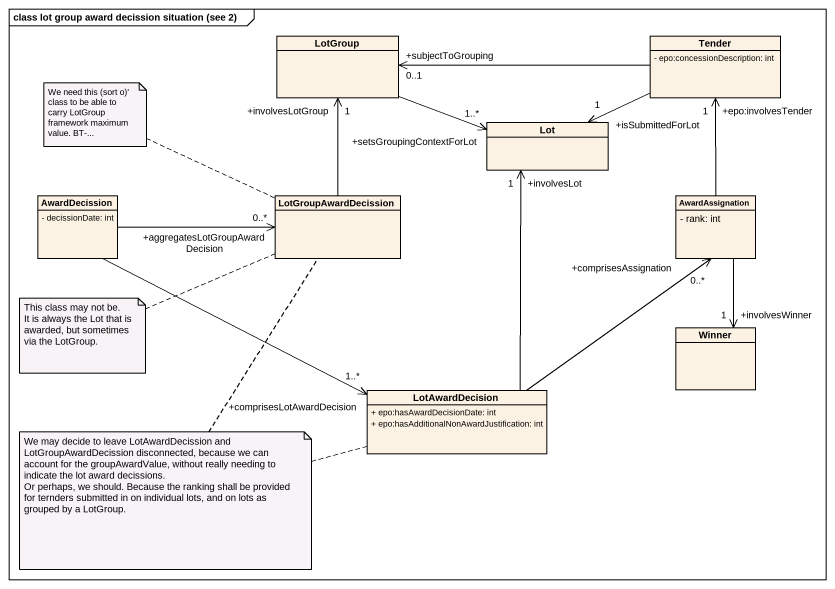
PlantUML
@startuml
mainframe class lot group award decission situation (see 2)
hide circle
hide empty members
skinparam classAttributeIconSize 0
class LotGroup
class Tender {
  - epo:concessionDescription: int
}
class Lot
class AwardDecission {
  - decissionDate: int
}
class LotGroupAwardDecission
class AwardAssignation {
  - rank: int
}
class Winner
class LotAwardDecision {
  + epo:hasAwardDecisionDate: int
  + epo:hasAdditionalNonAwardJustification: int
}
LotGroup -right-> "+setsGroupingContextForLot\n1..*" Lot
Tender -left-> "+subjectToGrouping\n0..1" LotGroup
Tender -left-> "+isSubmittedForLot\n1" Lot
AwardDecission -right-> "+aggregatesLotGroupAwardDecision\n0..*" LotGroupAwardDecission
AwardDecission -right-> "+comprisesLotAwardDecision\n1..*" LotAwardDecision
LotGroupAwardDecission -up-> "+involvesLotGroup\n1" LotGroup
AwardAssignation -up-> "+epo:involvesTender\n1" Tender
AwardAssignation --> "+involvesWinner\n1" Winner
LotAwardDecision -up-> "+involvesLot\n1" Lot
LotAwardDecision -up-> "+comprisesAssignation\n0..*" AwardAssignation
note left of LotGroupAwardDecission : We need this (sort o)' class to be able to carry LotGroup framework maximum value. BT-...
note left of LotGroupAwardDecission
  This class may not be.
  It is always the Lot that is awarded, but sometimes via the LotGroup.
end note
note as N3
  We may decide to leave LotAwardDecission and LotGroupAwardDecission disconnected, because we can account for the groupAwardValue, without really needing to indicate the lot award decissions.
  Or perhaps, we should. Because the ranking shall be provided for ternders submitted in on individual lots, and on lots as grouped by a LotGroup.
end note
N3 .. LotGroupAwardDecission
N3 .. LotAwardDecision
@enduml
